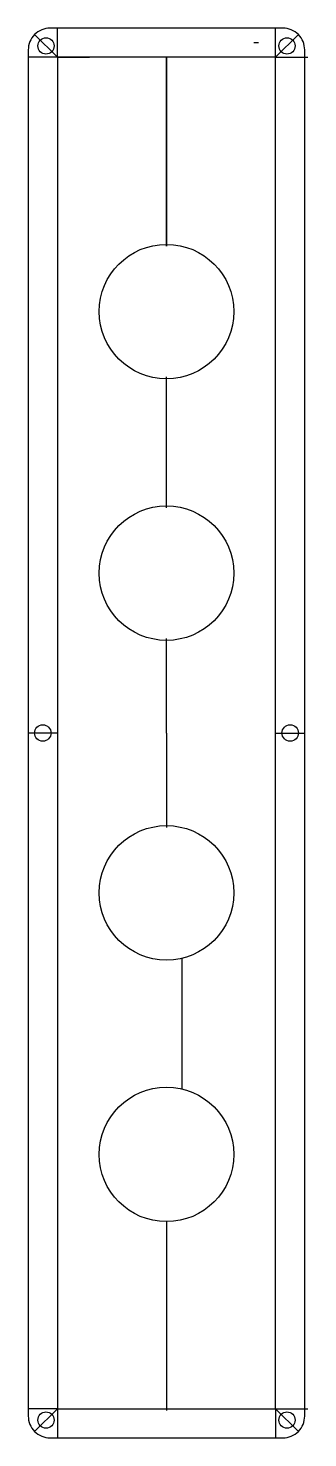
# Model space of a CAD drawing. Header units: millimetres. Extents: x 0 to 38, y 0 to 194.
import ezdxf

# ---------------------------------------------------------------- set-up
doc = ezdxf.new("R2010")
doc.units = ezdxf.units.MM
doc.layers.get('0').update_dxf_attribs({"linetype": 'CONTINUOUS'})

msp = doc.modelspace()

# ---------------------------------------------------------------- linework, layer by layer
for p, q in [((4, 190), (4, 194)), ((34, 190), (34, 194)), ((4, 190), (0.88, 193.12)), ((34, 190), (37.12, 193.12)), ((31.66, 192), (31, 192)), ((4, 190), (0, 190)), ((4, 190), (8.41, 190)), ((34, 190), (38, 190)), ((34, 190), (38.41, 190)), ((19, 164), (19, 165)), ((19, 128), (19, 146)), ((19, 97), (19, 110)), ((4, 97), (0, 97)), ((19, 97), (19, 84)), ((34, 97), (38, 97)), ((21.14, 48), (21.14, 66)), ((19, 29.75), (19, 3.75)), ((4, 4), (0, 4)), ((4, 4), (0.88, 0.88)), ((4, 4), (4, 0)), ((4, 4), (8.41, 4)), ((34, 4), (38, 4)), ((34, 4), (34, 0)), ((34, 4), (37.12, 0.88)), ((34, 4), (38.41, 4))]:
    msp.add_line(p, q)
msp.add_lwpolyline([(3, 0), (35, 0, 0.414214), (38, 3), (38, 191, 0.414214), (35, 194), (3, 194, 0.414214), (0, 191), (0, 3, 0.414214)], format="xyb", close=True)
for points in [[(4, 4), (34, 4), (34, 190), (4, 190)], [(19, 164), (19, 190)]]:
    msp.add_lwpolyline(points, close=True)
for centre, radius in [((2.44, 191.56), 1.12), ((35.56, 191.56), 1.12), ((19, 155), 9.25), ((19, 119), 9.25), ((2, 97), 1.13), ((36, 97), 1.13), ((19, 75), 9.25), ((19, 39), 9.25), ((2.44, 2.44), 1.12), ((35.56, 2.44), 1.12)]:
    msp.add_circle(centre, radius)

doc.saveas('drawing.dxf')
